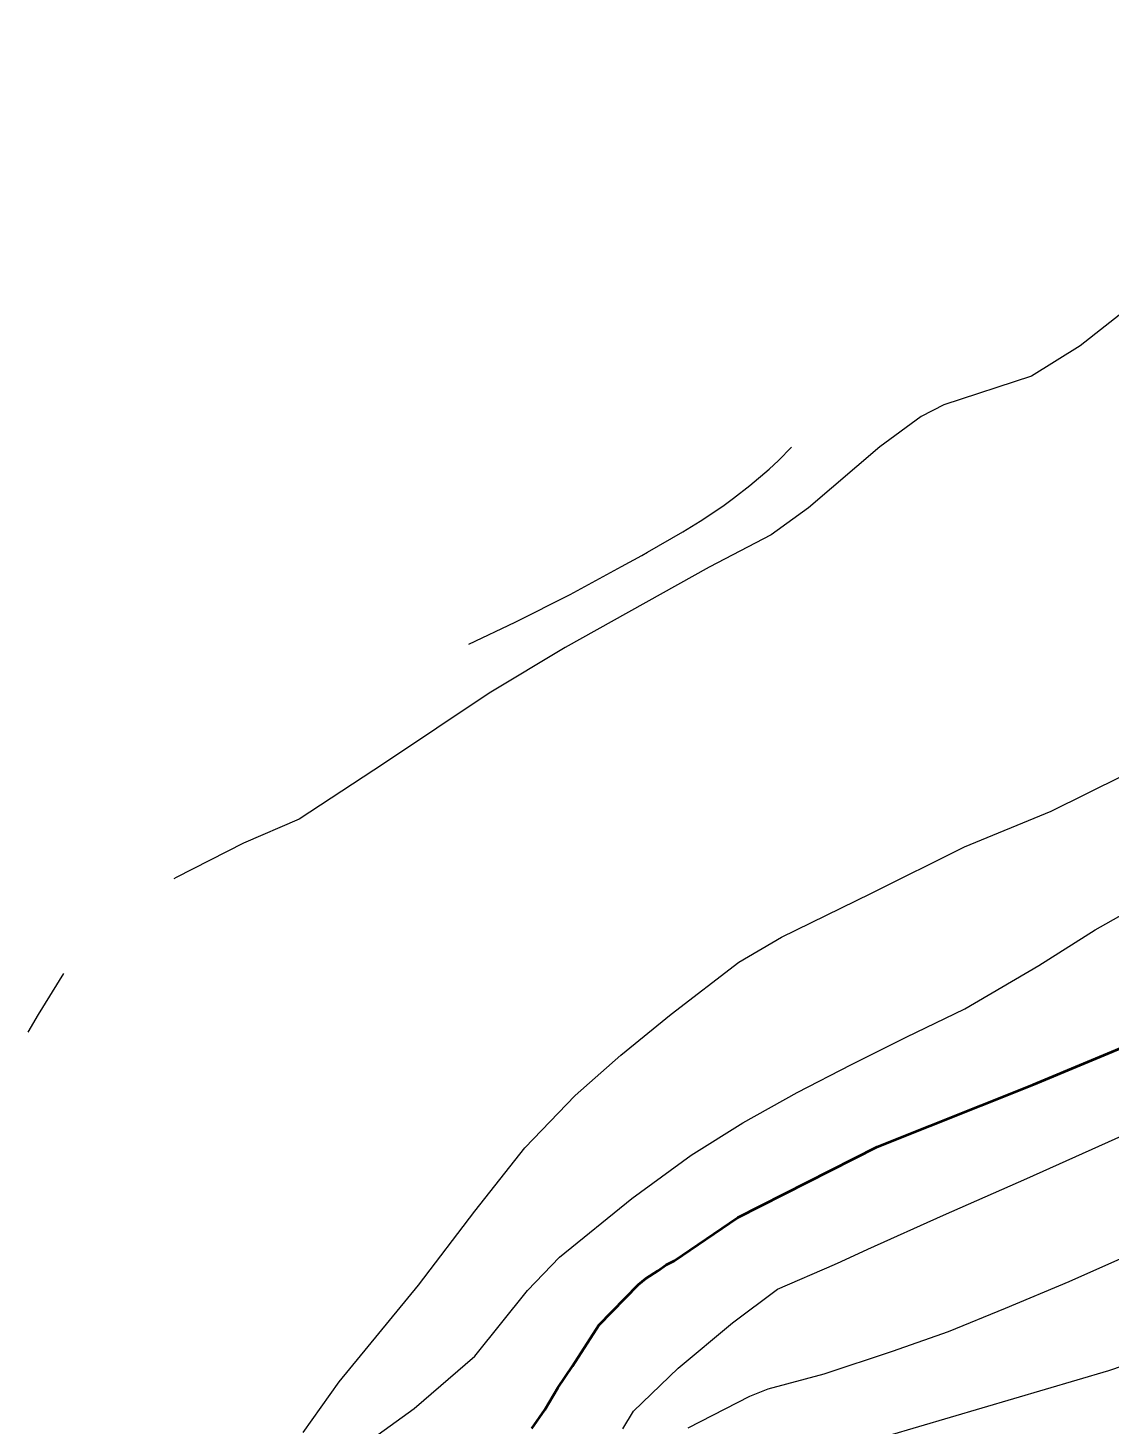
# Model space of a CAD drawing. Header units: metres. Extents: x 549268 to 556659, y 1838059 to 1844558.
# Drawn here: x 555239.8 to 555459.3, y 1841169.6 to 1841452.8 of the extents above; entities that cross this region are included whole.
import ezdxf

# ---------------------------------------------------------------- set-up
doc = ezdxf.new("R2010")
doc.units = ezdxf.units.M
doc.header["$LTSCALE"] = 0.8
doc.layers.add('1', color=7, linetype='Continuous', lineweight=25)
doc.layers.add('2', color=7, linetype='Continuous', lineweight=53)

msp = doc.modelspace()

# ---------------------------------------------------------------- linework, layer by layer
at = {"layer": '1'}
for points in [[(555562.13, 1841452.84), (555551.44, 1841443.5), (555539.13, 1841432.92), (555528.31, 1841424.25), (555515.58, 1841414.77), (555500.06, 1841404.64), (555492.36, 1841401.96), (555477.9, 1841401.73), (555473.08, 1841400.94), (555464.13, 1841397.13), (555453.03, 1841388.42), (555443.17, 1841382.31), (555425.39, 1841376.5), (555420.82, 1841374.13), (555412.4, 1841367.99), (555398, 1841355.63)], [(555329.14, 1841327.96), (555338.55, 1841332.47), (555349.68, 1841338.06), (555360.05, 1841343.7), (555364.17, 1841345.97), (555365.35, 1841346.62), (555372.51, 1841350.73), (555376.01, 1841352.91), (555380.58, 1841355.97), (555382.8, 1841357.58), (555386.06, 1841360.11), (555389.98, 1841363.46), (555391.87, 1841365.23), (555394.5, 1841367.88)], [(555398, 1841355.63), (555390.39, 1841350.17), (555377.87, 1841343.58), (555348.63, 1841327.29), (555333.29, 1841318.05), (555312.04, 1841303.85), (555294.75, 1841292.56), (555283.47, 1841287.67), (555269.82, 1841280.69), (555269.36, 1841280.42)], [(555359.93, 1841244.71), (555370.14, 1841253.03), (555383.85, 1841263.56), (555392.48, 1841268.62), (555410.58, 1841277.44), (555429.59, 1841286.93), (555447.13, 1841294.12), (555461.74, 1841301.41)], [(555282.74, 1841096.62), (555282.74, 1841110.55), (555285.94, 1841128.42), (555291.96, 1841142.91), (555302.11, 1841160.03), (555307.15, 1841165.2), (555318.06, 1841173.11), (555330.37, 1841183.74), (555341.01, 1841197.06), (555347.54, 1841203.77), (555362.17, 1841215.64), (555374.17, 1841224.43), (555384.65, 1841231.01), (555395.67, 1841237.15), (555406.67, 1841242.8), (555417.75, 1841248.39), (555429.67, 1841254.07), (555444.62, 1841262.91), (555456.09, 1841270.09), (555467.8, 1841276.71)], [(555247.02, 1841261.26), (555241.87, 1841252.95), (555239.8, 1841249.38)], [(555295.57, 1841168.24), (555302.88, 1841178.52), (555318.91, 1841198.08), (555330.33, 1841213.13), (555340.46, 1841225.91), (555350.7, 1841236.56), (555359.93, 1841244.71)], [(555360.35, 1841169.01), (555362.52, 1841172.59), (555371.53, 1841181.29), (555382.58, 1841190.45), (555391.66, 1841197.32), (555403.26, 1841202.28), (555404.58, 1841202.9), (555409.97, 1841205.4), (555425.33, 1841212.31), (555442.2, 1841219.74), (555453.52, 1841224.77), (555468.69, 1841231.6)], [(555373.58, 1841169.23), (555386.05, 1841175.63), (555389.81, 1841177.1), (555401.16, 1841180.15), (555414.98, 1841184.76), (555426.32, 1841188.7), (555437.87, 1841193.46), (555450.77, 1841198.86), (555462.51, 1841204.04)], [(555401.07, 1841163.78), (555458.85, 1841180.83), (555467.74, 1841183.89)]]:
    msp.add_lwpolyline(points, dxfattribs=at)
at = {"layer": '2'}
msp.add_lwpolyline([(555341.9, 1841169.05), (555344.55, 1841172.88), (555347.2, 1841177.31), (555350.15, 1841181.73), (555355.46, 1841189.98), (555363.51, 1841198.27), (555364.99, 1841199.45), (555367.42, 1841201.02), (555369.11, 1841202.23), (555370.76, 1841203.05), (555383.64, 1841211.8), (555411.88, 1841226.17), (555443.54, 1841238.78), (555476.6, 1841252.53)], dxfattribs=at)

doc.saveas('drawing.dxf')
